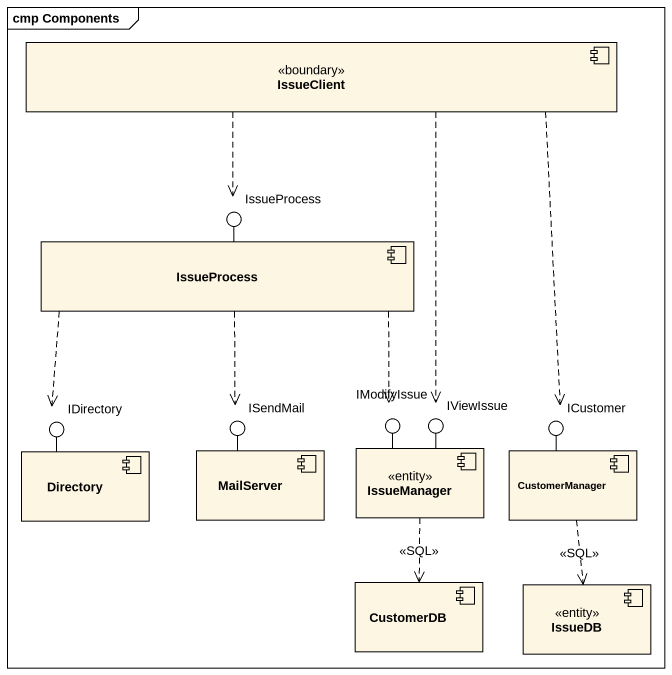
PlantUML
@startuml
mainframe cmp Components
component IssueClient <<boundary>>
() IssueProcess
component "IssueProcess" as IssueProcess_2
() IDirectory
() ISendMail
() IModifyIssue
() IViewIssue
() ICustomer
component Directory
component MailServer
component IssueManager <<entity>>
component CustomerManager
component CustomerDB
component IssueDB <<entity>>
IssueProcess_2 -up- IssueProcess
Directory -up- IDirectory
MailServer -up- ISendMail
IssueManager -up- IModifyIssue
IssueManager -up- IViewIssue
CustomerManager -up- ICustomer
IssueClient ..> IssueProcess
IssueClient ..> IViewIssue
IssueClient ..> ICustomer
IssueProcess_2 ..> IDirectory
IssueProcess_2 ..> ISendMail
IssueProcess_2 ..> IModifyIssue
IssueManager ..> CustomerDB : <<SQL>>
CustomerManager ..> IssueDB : <<SQL>>
@enduml
